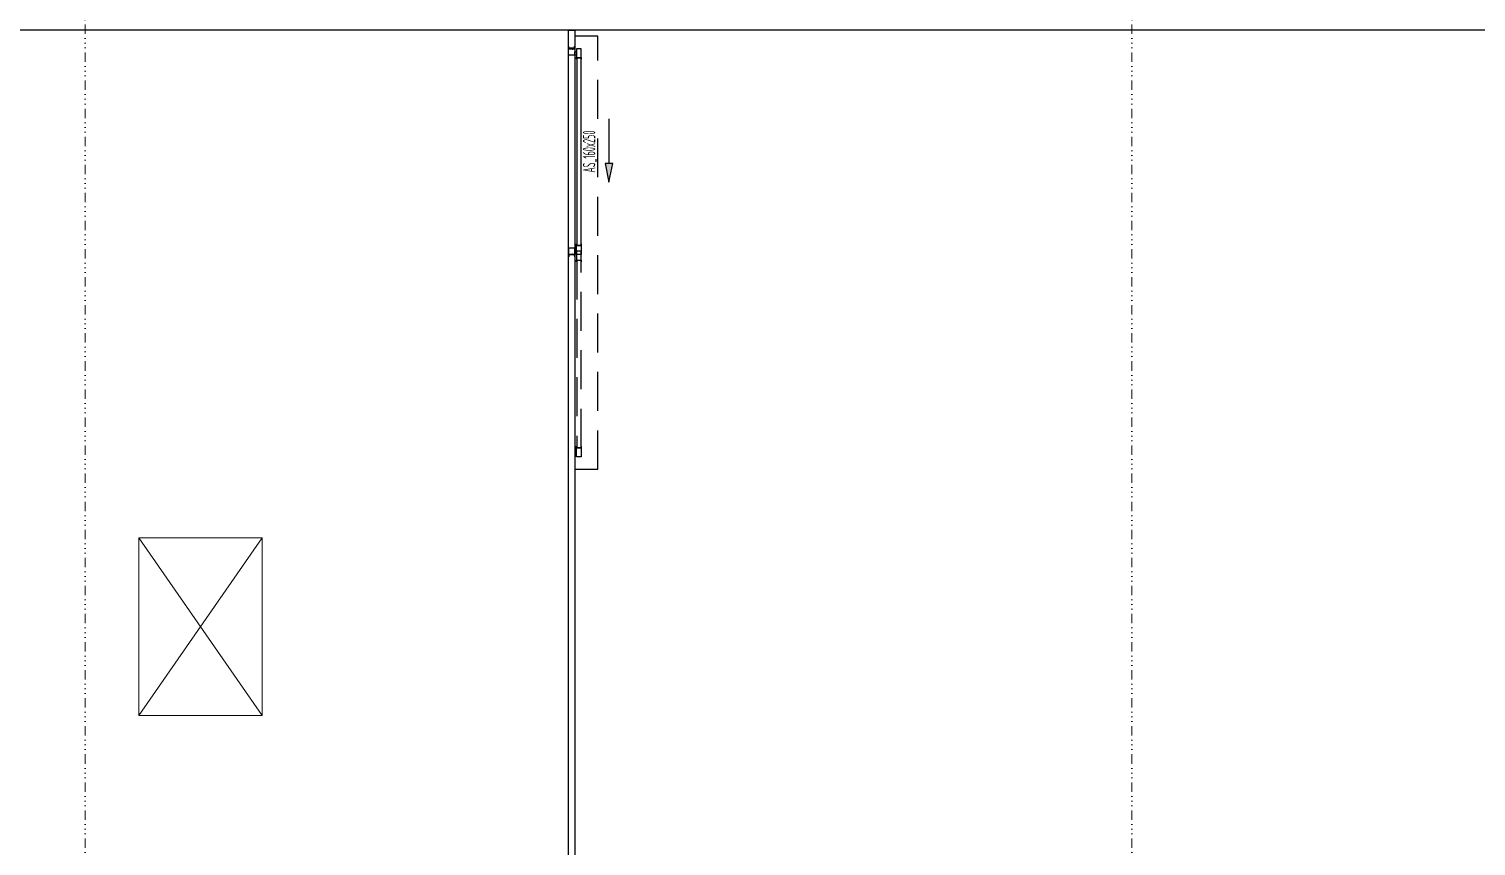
# Model space of a CAD drawing. Extents: x -32000 to 384674, y -29000 to 131250.
# Drawn here: x 209550 to 221163, y 80426 to 86984 of the extents above; entities that cross this region are included whole.
import ezdxf
from ezdxf.enums import TextEntityAlignment as Align

# ---------------------------------------------------------------- set-up
doc = ezdxf.new("R2010")
doc.units = 0
doc.header["$LTSCALE"] = 250
doc.linetypes.add('H12PL3$0$JJP_三點線', pattern=[0.9, 0.3, -0.15, 0, -0.15, 0, -0.15, 0, -0.15])
doc.linetypes.add('XFDP30$0$HIDDEN2', pattern=[0.1875, 0.125, -0.0625])
for name, color, linetype in [('H12PL3$0$S-GRID', 252, 'Continuous'), ('H12PL3$0$S-SLAB-SHOW', 252, 'Continuous'), ('XFDP30$0$A-Door (50K)', 2, 'Continuous'), ('XFDP30$0$A-W-P1S (50K)', 2, 'Continuous'), ('XFDP30$0$A-W-P2D_H-2.8m (50K)', 2, 'Continuous')]:
    doc.layers.add(name, color=color, linetype=linetype)
doc.styles.add('XFDP30$0$AA-TXT', font='isocp.shx', dxfattribs={"width": 0.8, "bigfont": 'china.shx'})

# ---------------------------------------------------------------- blocks, each defined once
blk = doc.blocks.new('*U183')
blk.add_lwpolyline([(0, 0), (0, 11.575), (0.05, 11.575), (0.05, 0)], close=True)
at = {"color": 15, "style": 'XFDP30$0$AA-TXT', "width": 0.8}
for tag, p in [('編號', (0.035, 0.07)), ('高度', (0.065, 0.07))]:
    blk.add_attdef(tag, text='', height=0.025, rotation=90, dxfattribs=at).set_placement(p, align=Align.MIDDLE_LEFT)
blk = doc.blocks.new('XFDP30$0$GA2606')
blk.add_lwpolyline([(-13, 1), (-13, 0), (-16, 0), (-16, 0), (-16, 0), (-19, 0, -0.902738), (-19, 1), (-10, 3, 0.298217), (-9, 2), (-2, 2, 0.414214), (-2, 3), (-2, 18), (-2, 18), (-2, 20, -0.668179), (-2, 20), (0, 18), (0, 0), (0, 0), (-2, 0)], format="xyb", close=True)
blk = doc.blocks.new('XFDP30$0$Door-160x000_AS')
at = {"ltscale": 5}
blk.add_hatch(color=256, dxfattribs=at).paths.add_polyline_path([(70.4, 32.9), (70.4, 26.9), (55.4, 29.9)])
for p, q in [((55.4, 29.9), (70.4, 32.9)), ((70.4, 26.9), (55.4, 29.9)), ((70.4, 32.9), (70.4, 26.9)), ((106.4, 29.9), (70.4, 29.9))]:
    blk.add_line(p, q)
at = {"color": 9, "linetype": 'XFDP30$0$HIDDEN2'}
blk.add_lwpolyline([(-175, 21), (172.5, 21), (172.5, 2.5), (-175, 2.5)], close=True, dxfattribs=at)
at = {"color": 1, "linetype": 'XFDP30$0$HIDDEN2'}
for points in [[(-165, 3.8), (-156.7, 3.8, 0.158507), (-156.7, 3.8), (-156.6, 3.9, 0.72636), (-156.6, 4), (-156.8, 4, 0.414214), (-156.8, 3.9, -0.414214), (-156.8, 3.9), (-157.5, 3.9, -0.414214), (-157.6, 4), (-157.6, 4.4, 0.414214), (-157.6, 4.4), (-157.6, 4.4, 0.414214), (-157.7, 4.4), (-157.7, 4, -0.414214), (-157.7, 3.9), (-157.8, 3.9, -0.414214), (-157.9, 4), (-157.9, 5.7), (-157.9, 5.8), (-157.9, 5.8), (-157.9, 7.6, -0.414214), (-157.8, 7.6), (-157.7, 7.6, -0.414214), (-157.7, 7.6), (-157.7, 7.1, 0.414214), (-157.6, 7.1), (-157.6, 7.1, 0.414214), (-157.6, 7.1), (-157.6, 7.6, -0.414214), (-157.5, 7.6), (-156.8, 7.6, -0.414214), (-156.8, 7.6), (-156.8, 7.6, 0.414214), (-156.8, 7.6), (-156.6, 7.6, 0.72636), (-156.6, 7.6), (-156.7, 7.7, 0.158507), (-156.7, 7.7), (-165, 7.7, 0.414214), (-165, 7.7), (-165, 3.9, 0.414214)], [(0, 3.8), (-8.3, 3.8, -0.158507), (-8.3, 3.8), (-8.4, 3.9, -0.72636), (-8.4, 4), (-8.2, 4, -0.414214), (-8.2, 3.9, 0.414214), (-8.2, 3.9), (-7.5, 3.9, 0.414214), (-7.4, 4), (-7.4, 4.4, -0.414214), (-7.4, 4.4), (-7.4, 4.4, -0.414214), (-7.3, 4.4), (-7.3, 4, 0.414214), (-7.3, 3.9), (-7.2, 3.9, 0.414214), (-7.1, 4), (-7.1, 5.7), (-7.1, 5.8), (-7.1, 5.8), (-7.1, 7.6, 0.414214), (-7.2, 7.6), (-7.3, 7.6, 0.414214), (-7.3, 7.6), (-7.3, 7.1, -0.414214), (-7.4, 7.1), (-7.4, 7.1, -0.414214), (-7.4, 7.1), (-7.4, 7.6, 0.414214), (-7.5, 7.6), (-8.2, 7.6, 0.414214), (-8.2, 7.6), (-8.2, 7.6, -0.414214), (-8.2, 7.6), (-8.4, 7.6, -0.72636), (-8.4, 7.6), (-8.3, 7.7, -0.158507), (-8.3, 7.7), (0, 7.7, -0.414214), (0, 7.7), (0, 3.9, -0.414214)]]:
    blk.add_lwpolyline(points, format="xyb", close=True, dxfattribs=at)
blk.add_lwpolyline([(-157.6, 4), (-157.6, 7.5), (-7.4, 7.5), (-7.4, 4)], close=True, dxfattribs=at)
for points in [[(-2.3, -0.5, 0.070096), (-2.3, -0.5, 0.334236), (-2.2, -0.5, 0.795363), (-2.2, -0.4), (-2.6, -0.4, -0.414214), (-2.7, -0.3), (-2.7, 0.3, -0.414214), (-2.6, 0.4), (-2.2, 0.4, 0.795363), (-2.2, 0.5, 0.334236), (-2.3, 0.5, 0.070096), (-2.3, 0.5, 0.06212), (-2.3, 0.5, -0.357966), (-2.3, 0.5, -0.114149), (-2.3, 0.5), (-2.5, 0.6, 0.520559), (-2.5, 0.6, -0.09816), (-2.5, 0.6, -0.704497), (-2.6, 0.6, 0.231019), (-2.7, 0.8, -0.259663), (-2.7, 0.8), (-2.7, 1.5, 0.250846), (-2.7, 1.6, 0.148829), (-2.7, 1.6), (-2.8, 1.9, 0.835879), (-3, 1.9), (-3, -1.9, 0.835879), (-2.8, -1.9), (-2.7, -1.6, 0.148829), (-2.7, -1.6, 0.250846), (-2.7, -1.5), (-2.7, -0.8, -0.259663), (-2.7, -0.8, 0.231019), (-2.6, -0.6, -0.704497), (-2.5, -0.6, -0.09816), (-2.5, -0.6, 0.520559), (-2.5, -0.6), (-2.3, -0.5, -0.114149), (-2.3, -0.5, -0.357966), (-2.3, -0.5, 0.06212)], [(-2.5, 3.8), (5.8, 3.8, 0.158507), (5.8, 3.8), (5.9, 3.9, 0.72636), (5.9, 4), (5.7, 4, 0.414214), (5.7, 3.9, -0.414214), (5.7, 3.9), (5, 3.9, -0.414214), (4.9, 4), (4.9, 4.4, 0.414214), (4.9, 4.4), (4.9, 4.4, 0.414214), (4.8, 4.4), (4.8, 4, -0.414214), (4.8, 3.9), (4.7, 3.9, -0.414214), (4.6, 4), (4.6, 5.7), (4.6, 5.8), (4.6, 5.8), (4.6, 7.6, -0.414214), (4.7, 7.6), (4.8, 7.6, -0.414214), (4.8, 7.6), (4.8, 7.1, 0.414214), (4.9, 7.1), (4.9, 7.1, 0.414214), (4.9, 7.1), (4.9, 7.6, -0.414214), (5, 7.6), (5.7, 7.6, -0.414214), (5.7, 7.6), (5.7, 7.6, 0.414214), (5.7, 7.6), (5.9, 7.6, 0.72636), (5.9, 7.6), (5.8, 7.7, 0.158507), (5.8, 7.7), (-2.5, 7.7, 0.414214), (-2.5, 7.7), (-2.5, 3.9, 0.414214)], [(162.5, 3.8), (154.2, 3.8, -0.158507), (154.2, 3.8), (154.1, 3.9, -0.72636), (154.1, 4), (154.3, 4, -0.414214), (154.3, 3.9, 0.414214), (154.3, 3.9), (155, 3.9, 0.414214), (155.1, 4), (155.1, 4.4, -0.414214), (155.1, 4.4), (155.1, 4.4, -0.414214), (155.2, 4.4), (155.2, 4, 0.414214), (155.2, 3.9), (155.3, 3.9, 0.414214), (155.4, 4), (155.4, 5.7), (155.4, 5.8), (155.4, 5.8), (155.4, 7.6, 0.414214), (155.3, 7.6), (155.2, 7.6, 0.414214), (155.2, 7.6), (155.2, 7.1, -0.414214), (155.1, 7.1), (155.1, 7.1, -0.414214), (155.1, 7.1), (155.1, 7.6, 0.414214), (155, 7.6), (154.3, 7.6, 0.414214), (154.3, 7.6), (154.3, 7.6, -0.414214), (154.3, 7.6), (154.1, 7.6, -0.72636), (154.1, 7.6), (154.2, 7.7, -0.158507), (154.2, 7.7), (162.5, 7.7, -0.414214), (162.5, 7.7), (162.5, 3.9, -0.414214)], [(162.3, -0.5, -0.070096), (162.3, -0.5, -0.334236), (162.2, -0.5, -0.795363), (162.2, -0.4), (162.6, -0.4, 0.414214), (162.7, -0.3), (162.7, 0.3, 0.414214), (162.6, 0.4), (162.2, 0.4, -0.795363), (162.2, 0.5, -0.334236), (162.3, 0.5, -0.070096), (162.3, 0.5, -0.06212), (162.3, 0.5, 0.357966), (162.3, 0.5, 0.114149), (162.3, 0.5), (162.5, 0.6, -0.520559), (162.5, 0.6, 0.09816), (162.5, 0.6, 0.704497), (162.6, 0.6, -0.231019), (162.7, 0.8, 0.259663), (162.7, 0.8), (162.7, 1.5, -0.250846), (162.7, 1.6, -0.148829), (162.7, 1.6), (162.8, 1.9, -0.835879), (163, 1.9), (163, -1.9, -0.835879), (162.8, -1.9), (162.7, -1.6, -0.148829), (162.7, -1.6, -0.250846), (162.7, -1.5), (162.7, -0.8, 0.259663), (162.7, -0.8, -0.231019), (162.6, -0.6, 0.704497), (162.5, -0.6, 0.09816), (162.5, -0.6, -0.520559), (162.5, -0.6), (162.3, -0.5, 0.114149), (162.3, -0.5, 0.357966), (162.3, -0.5, -0.06212)]]:
    blk.add_lwpolyline(points, format="xyb", close=True)
for points in [[(-2.5, 2.5), (2.5, 2.5), (2.5, -2.5), (-2.5, -2.5)], [(4.9, 4), (4.9, 7.5), (155.1, 7.5), (155.1, 4)], [(162.5, 2.5), (157.5, 2.5), (157.5, -2.5), (162.5, -2.5)]]:
    blk.add_lwpolyline(points, close=True)
at = {"ltscale": 5}
for points in [[(2.5, 2.5), (0, 2.5), (0, 3.8), (2.5, 3.8)], [(157.5, 2.5), (160, 2.5), (160, 3.8), (157.5, 3.8)]]:
    blk.add_lwpolyline(points, close=True, dxfattribs=at)
at = {"yscale": 0.09999999999990905}
for p, xscale, zscale, rotation in [((-2.5, 2.5), 0.09999999999990905, 0.09999999999990905, 90), ((162.5, 2.5), -0.09999999999990905, 0.1, 270), ((-2.5, -2.5), -0.09999999999990905, 0.1, 90), ((162.5, -2.5), 0.09999999999990905, 0.09999999999990905, 270)]:
    blk.add_blockref('XFDP30$0$GA2606', p, dxfattribs=dict(at, xscale=xscale, zscale=zscale, rotation=rotation))
at = {"color": 9, "style": 'XFDP30$0$AA-TXT', "width": 0.45}
blk.add_attdef('160X240', text='', height=10, dxfattribs=at).set_placement((80, 14.4), align=Align.MIDDLE)
blk = doc.blocks.new('XFDP30')
at = {"layer": 'XFDP30$0$A-W-P1S (50K)'}
blk.add_line((235650, 86975), (197125, 86975, 0), dxfattribs=at)
at = {"layer": 'XFDP30$0$A-Door (50K)'}
ref = blk.add_blockref('XFDP30$0$Door-160x000_AS', (213906, 85200, 0), dxfattribs=dict(at, xscale=-10, yscale=10, zscale=10, rotation=270))
ref.add_attrib('160X240', 'AS_160x250', dxfattribs={"layer": '0', "color": 9, "height": 100, "rotation": 90, "style": 'XFDP30$0$AA-TXT', "width": 0.45}).set_placement((214050, 86000, 0), align=Align.MIDDLE)
at = {"layer": 'XFDP30$0$A-W-P2D_H-2.8m (50K)'}
ref = blk.add_blockref('*U183', (213881, 75400), dxfattribs=dict(at, xscale=1000, yscale=1000, zscale=1000))
ref.add_attrib('高度', 'WALL H=2.8m', dxfattribs={"layer": '0', "color": 15, "height": 25, "rotation": 90, "style": 'XFDP30$0$AA-TXT', "width": 0.8}).set_placement((213946, 75470), align=Align.MIDDLE_LEFT)
blk = doc.blocks.new('H12PL3')
at = {"layer": 'H12PL3$0$S-GRID', "linetype": 'H12PL3$0$JJP_三點線', "lineweight": 0}
for p, q in [((210000, 128250), (210000, -28000)), ((218400, 128250), (218400, -28000))]:
    blk.add_line(p, q, dxfattribs=at)
at = {"layer": 'H12PL3$0$S-SLAB-SHOW', "lineweight": 0}
blk.add_lwpolyline([(210430.79, 82899.64), (211420.79, 82899.64), (211420.79, 81474.64), (210430.79, 81474.64)], close=True, dxfattribs=at)
for points in [[(210430.79, 82899.64), (211420.79, 81474.64)], [(211420.79, 82899.64), (210430.79, 81474.64)]]:
    blk.add_lwpolyline(points, dxfattribs=at)
blk.add_blockref('XFDP30', (0, 0))

msp = doc.modelspace()

# ---------------------------------------------------------------- block references
msp.add_blockref('H12PL3', (0, 0))

doc.saveas('drawing.dxf')
